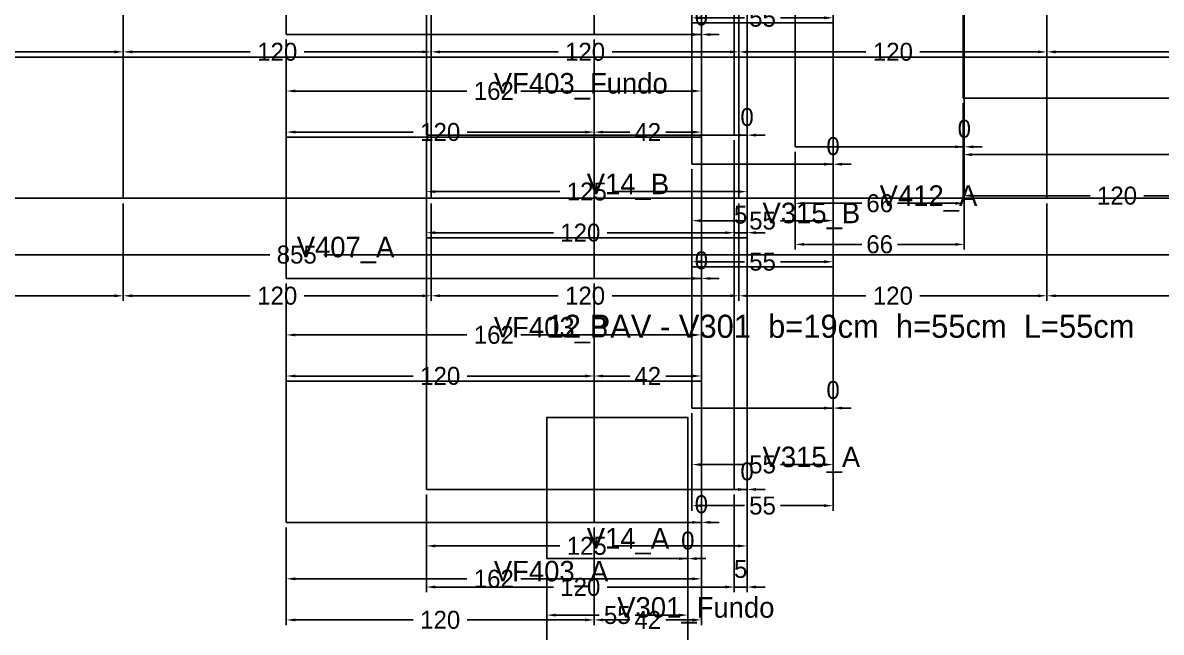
# Model space of a CAD drawing. Header units: metres. Extents: x 946 to 6411, y 1397 to 3666.
# Drawn here: x 2185.2 to 2629.1, y 1872.2 to 2109.6 of the extents above; entities that cross this region are included whole.
import ezdxf

# ---------------------------------------------------------------- set-up
doc = ezdxf.new("R2010")
doc.units = ezdxf.units.M
doc.layers.add('COTA', color=3, linetype='Continuous')
doc.dimstyles.new('COTA_VIG', dxfattribs={"dimtxt": 7, "dimasz": 3.5, "dimexe": 2, "dimexo": 2, "dimgap": 1.5, "dimtad": 1, "dimdec": 1, "dimcen": 2.5, "dimclrd": 3, "dimclre": 3, "dimclrt": 3, "dimazin": 3, "dimtfac": 1, "dimtmove": 0, "dimatfit": 3})

# ---------------------------------------------------------------- blocks, each defined once
blk = doc.blocks.new('_CLOSEDFILLED')
at = {"color": 0, "linetype": 'BYBLOCK'}
blk.add_solid([(-1, 0.16), (0, 0), (-1, -0.16)], dxfattribs=at)
blk = doc.blocks.new('*D154')
at = {"color": 3}
for p, q in [((2342.6, 1925.85), (2342.6, 1903.85)), ((2467.6, 1925.85), (2467.6, 1903.85)), ((2346.1, 1905.85), (2394.6, 1905.85)), ((2415.6, 1905.85), (2464.1, 1905.85))]:
    blk.add_line(p, q, dxfattribs=at)
at = {"layer": 'Defpoints'}
for p in [(2342.6, 1927.85), (2467.6, 1927.85), (2342.6, 1905.85)]:
    blk.add_point(p, dxfattribs=at)
at = {"layer": 'COTA', "color": 3, "xscale": 3.5, "yscale": 3.5, "rotation": 180}
blk.add_blockref('_CLOSEDFILLED', (2342.6, 1905.85), dxfattribs=at)
at = {"layer": 'COTA', "color": 3, "xscale": 3.5, "yscale": 3.5}
blk.add_blockref('_CLOSEDFILLED', (2467.6, 1905.85), dxfattribs=at)
at = {"layer": 'COTA', "color": 3, "insert": (2405.1, 1905.85), "char_height": 7, "attachment_point": 5}
blk.add_mtext('125', dxfattribs=at)
blk = doc.blocks.new('*D155')
at = {"color": 3}
for p, q in [((2342.6, 1925.85), (2342.6, 1887.85)), ((2462.6, 1925.85), (2462.6, 1887.85)), ((2346.1, 1889.85), (2392.1, 1889.85)), ((2413.1, 1889.85), (2459.1, 1889.85))]:
    blk.add_line(p, q, dxfattribs=at)
at = {"layer": 'Defpoints'}
for p in [(2342.6, 1927.85), (2462.6, 1927.85), (2342.6, 1889.85)]:
    blk.add_point(p, dxfattribs=at)
at = {"layer": 'COTA', "color": 3, "xscale": 3.5, "yscale": 3.5, "rotation": 180}
blk.add_blockref('_CLOSEDFILLED', (2342.6, 1889.85), dxfattribs=at)
at = {"layer": 'COTA', "color": 3, "xscale": 3.5, "yscale": 3.5}
blk.add_blockref('_CLOSEDFILLED', (2462.6, 1889.85), dxfattribs=at)
at = {"layer": 'COTA', "color": 3, "insert": (2402.6, 1889.85), "char_height": 7, "attachment_point": 5}
blk.add_mtext('120', dxfattribs=at)
blk = doc.blocks.new('*D158')
at = {"color": 3}
for p, q in [((2342.6, 2063.85), (2342.6, 2041.85)), ((2467.6, 2063.85), (2467.6, 2041.85)), ((2346.1, 2043.85), (2394.6, 2043.85)), ((2415.6, 2043.85), (2464.1, 2043.85))]:
    blk.add_line(p, q, dxfattribs=at)
at = {"layer": 'Defpoints'}
for p in [(2342.6, 2065.85), (2467.6, 2065.85), (2342.6, 2043.85)]:
    blk.add_point(p, dxfattribs=at)
at = {"layer": 'COTA', "color": 3, "xscale": 3.5, "yscale": 3.5, "rotation": 180}
blk.add_blockref('_CLOSEDFILLED', (2342.6, 2043.85), dxfattribs=at)
at = {"layer": 'COTA', "color": 3, "xscale": 3.5, "yscale": 3.5}
blk.add_blockref('_CLOSEDFILLED', (2467.6, 2043.85), dxfattribs=at)
at = {"layer": 'COTA', "color": 3, "insert": (2405.1, 2043.85), "char_height": 7, "attachment_point": 5}
blk.add_mtext('125', dxfattribs=at)
blk = doc.blocks.new('*D159')
at = {"color": 3}
for p, q in [((2342.6, 2063.85), (2342.6, 2025.85)), ((2462.6, 2063.85), (2462.6, 2025.85)), ((2346.1, 2027.85), (2392.1, 2027.85)), ((2413.1, 2027.85), (2459.1, 2027.85))]:
    blk.add_line(p, q, dxfattribs=at)
at = {"layer": 'Defpoints'}
for p in [(2342.6, 2065.85), (2462.6, 2065.85), (2342.6, 2027.85)]:
    blk.add_point(p, dxfattribs=at)
at = {"layer": 'COTA', "color": 3, "xscale": 3.5, "yscale": 3.5, "rotation": 180}
blk.add_blockref('_CLOSEDFILLED', (2342.6, 2027.85), dxfattribs=at)
at = {"layer": 'COTA', "color": 3, "xscale": 3.5, "yscale": 3.5}
blk.add_blockref('_CLOSEDFILLED', (2462.6, 2027.85), dxfattribs=at)
at = {"layer": 'COTA', "color": 3, "insert": (2402.6, 2027.85), "char_height": 7, "attachment_point": 5}
blk.add_mtext('120', dxfattribs=at)
blk = doc.blocks.new('*D457')
at = {"color": 3}
for p, q in [((2551.82, 2078.27), (2551.82, 2056.27)), ((3372.82, 2078.27), (3372.82, 2056.27)), ((2555.32, 2058.27), (2951.82, 2058.27)), ((2972.82, 2058.27), (3369.32, 2058.27))]:
    blk.add_line(p, q, dxfattribs=at)
at = {"layer": 'Defpoints'}
for p in [(2551.82, 2080.27), (3372.82, 2080.27), (2551.82, 2058.27)]:
    blk.add_point(p, dxfattribs=at)
at = {"layer": 'COTA', "color": 3, "xscale": 3.5, "yscale": 3.5, "rotation": 180}
blk.add_blockref('_CLOSEDFILLED', (2551.82, 2058.27), dxfattribs=at)
at = {"layer": 'COTA', "color": 3, "xscale": 3.5, "yscale": 3.5}
blk.add_blockref('_CLOSEDFILLED', (3372.82, 2058.27), dxfattribs=at)
at = {"layer": 'COTA', "color": 3, "insert": (2962.32, 2058.27), "char_height": 7, "attachment_point": 5}
blk.add_mtext('821', dxfattribs=at)
blk = doc.blocks.new('*D458')
at = {"color": 3}
for p, q in [((2551.82, 2078.27), (2551.82, 2040.27)), ((2671.82, 2078.27), (2671.82, 2040.27)), ((2555.32, 2042.27), (2601.32, 2042.27)), ((2622.32, 2042.27), (2668.32, 2042.27))]:
    blk.add_line(p, q, dxfattribs=at)
at = {"layer": 'Defpoints'}
for p in [(2551.82, 2080.27), (2671.82, 2080.27), (2551.82, 2042.27)]:
    blk.add_point(p, dxfattribs=at)
at = {"layer": 'COTA', "color": 3, "xscale": 3.5, "yscale": 3.5, "rotation": 180}
blk.add_blockref('_CLOSEDFILLED', (2551.82, 2042.27), dxfattribs=at)
at = {"layer": 'COTA', "color": 3, "xscale": 3.5, "yscale": 3.5}
blk.add_blockref('_CLOSEDFILLED', (2671.82, 2042.27), dxfattribs=at)
at = {"layer": 'COTA', "color": 3, "insert": (2611.82, 2042.27), "char_height": 7, "attachment_point": 5}
blk.add_mtext('120', dxfattribs=at)
blk = doc.blocks.new('*D1324')
at = {"color": 3}
for p, q in [((2389.5, 1898.91), (2389.5, 1876.91)), ((2444.5, 1898.91), (2444.5, 1876.91)), ((2393, 1878.91), (2410, 1878.91)), ((2424, 1878.91), (2441, 1878.91))]:
    blk.add_line(p, q, dxfattribs=at)
at = {"layer": 'Defpoints'}
for p in [(2389.5, 1900.91), (2444.5, 1900.91), (2389.5, 1878.91)]:
    blk.add_point(p, dxfattribs=at)
at = {"layer": 'COTA', "color": 3, "xscale": 3.5, "yscale": 3.5, "rotation": 180}
blk.add_blockref('_CLOSEDFILLED', (2389.5, 1878.91), dxfattribs=at)
at = {"layer": 'COTA', "color": 3, "xscale": 3.5, "yscale": 3.5}
blk.add_blockref('_CLOSEDFILLED', (2444.5, 1878.91), dxfattribs=at)
at = {"layer": 'COTA', "color": 3, "insert": (2417, 1878.91), "char_height": 7, "attachment_point": 5}
blk.add_mtext('55', dxfattribs=at)
blk = doc.blocks.new('*D1325')
at = {"color": 3}
for p, q in [((2389.5, 1898.91), (2389.5, 1860.91)), ((2444.5, 1898.91), (2444.5, 1860.91)), ((2393, 1862.91), (2410, 1862.91)), ((2424, 1862.91), (2441, 1862.91))]:
    blk.add_line(p, q, dxfattribs=at)
at = {"layer": 'Defpoints'}
for p in [(2389.5, 1900.91), (2444.5, 1900.91), (2389.5, 1862.91)]:
    blk.add_point(p, dxfattribs=at)
at = {"layer": 'COTA', "color": 3, "xscale": 3.5, "yscale": 3.5, "rotation": 180}
blk.add_blockref('_CLOSEDFILLED', (2389.5, 1862.91), dxfattribs=at)
at = {"layer": 'COTA', "color": 3, "xscale": 3.5, "yscale": 3.5}
blk.add_blockref('_CLOSEDFILLED', (2444.5, 1862.91), dxfattribs=at)
at = {"layer": 'COTA', "color": 3, "insert": (2417, 1862.91), "char_height": 7, "attachment_point": 5}
blk.add_mtext('55', dxfattribs=at)
blk = doc.blocks.new('*D1483')
at = {"color": 3}
for p, q in [((2446.13, 1957.54), (2446.13, 1935.54)), ((2501.13, 1957.54), (2501.13, 1935.54)), ((2449.63, 1937.54), (2466.63, 1937.54)), ((2480.63, 1937.54), (2497.63, 1937.54))]:
    blk.add_line(p, q, dxfattribs=at)
at = {"layer": 'Defpoints'}
for p in [(2446.13, 1959.54), (2501.13, 1959.54), (2446.13, 1937.54)]:
    blk.add_point(p, dxfattribs=at)
at = {"layer": 'COTA', "color": 3, "xscale": 3.5, "yscale": 3.5, "rotation": 180}
blk.add_blockref('_CLOSEDFILLED', (2446.13, 1937.54), dxfattribs=at)
at = {"layer": 'COTA', "color": 3, "xscale": 3.5, "yscale": 3.5}
blk.add_blockref('_CLOSEDFILLED', (2501.13, 1937.54), dxfattribs=at)
at = {"layer": 'COTA', "color": 3, "insert": (2473.63, 1937.54), "char_height": 7, "attachment_point": 5}
blk.add_mtext('55', dxfattribs=at)
blk = doc.blocks.new('*D1484')
at = {"color": 3}
for p, q in [((2446.13, 1957.54), (2446.13, 1919.54)), ((2501.13, 1957.54), (2501.13, 1919.54)), ((2449.63, 1921.54), (2466.63, 1921.54)), ((2480.63, 1921.54), (2497.63, 1921.54))]:
    blk.add_line(p, q, dxfattribs=at)
at = {"layer": 'Defpoints'}
for p in [(2446.13, 1959.54), (2501.13, 1959.54), (2446.13, 1921.54)]:
    blk.add_point(p, dxfattribs=at)
at = {"layer": 'COTA', "color": 3, "xscale": 3.5, "yscale": 3.5, "rotation": 180}
blk.add_blockref('_CLOSEDFILLED', (2446.13, 1921.54), dxfattribs=at)
at = {"layer": 'COTA', "color": 3, "xscale": 3.5, "yscale": 3.5}
blk.add_blockref('_CLOSEDFILLED', (2501.13, 1921.54), dxfattribs=at)
at = {"layer": 'COTA', "color": 3, "insert": (2473.63, 1921.54), "char_height": 7, "attachment_point": 5}
blk.add_mtext('55', dxfattribs=at)
blk = doc.blocks.new('*D1486')
at = {"color": 3}
for p, q in [((2446.13, 2052.54), (2446.13, 2030.54)), ((2501.13, 2052.54), (2501.13, 2030.54)), ((2449.63, 2032.54), (2466.63, 2032.54)), ((2480.63, 2032.54), (2497.63, 2032.54))]:
    blk.add_line(p, q, dxfattribs=at)
at = {"layer": 'Defpoints'}
for p in [(2446.13, 2054.54), (2501.13, 2054.54), (2446.13, 2032.54)]:
    blk.add_point(p, dxfattribs=at)
at = {"layer": 'COTA', "color": 3, "xscale": 3.5, "yscale": 3.5, "rotation": 180}
blk.add_blockref('_CLOSEDFILLED', (2446.13, 2032.54), dxfattribs=at)
at = {"layer": 'COTA', "color": 3, "xscale": 3.5, "yscale": 3.5}
blk.add_blockref('_CLOSEDFILLED', (2501.13, 2032.54), dxfattribs=at)
at = {"layer": 'COTA', "color": 3, "insert": (2473.63, 2032.54), "char_height": 7, "attachment_point": 5}
blk.add_mtext('55', dxfattribs=at)
blk = doc.blocks.new('*D1487')
at = {"color": 3}
for p, q in [((2446.13, 2052.54), (2446.13, 2014.54)), ((2501.13, 2052.54), (2501.13, 2014.54)), ((2449.63, 2016.54), (2466.63, 2016.54)), ((2480.63, 2016.54), (2497.63, 2016.54))]:
    blk.add_line(p, q, dxfattribs=at)
at = {"layer": 'Defpoints'}
for p in [(2446.13, 2054.54), (2501.13, 2054.54), (2446.13, 2016.54)]:
    blk.add_point(p, dxfattribs=at)
at = {"layer": 'COTA', "color": 3, "xscale": 3.5, "yscale": 3.5, "rotation": 180}
blk.add_blockref('_CLOSEDFILLED', (2446.13, 2016.54), dxfattribs=at)
at = {"layer": 'COTA', "color": 3, "xscale": 3.5, "yscale": 3.5}
blk.add_blockref('_CLOSEDFILLED', (2501.13, 2016.54), dxfattribs=at)
at = {"layer": 'COTA', "color": 3, "insert": (2473.63, 2016.54), "char_height": 7, "attachment_point": 5}
blk.add_mtext('55', dxfattribs=at)
blk = doc.blocks.new('*D1490')
at = {"color": 3}
for p, q in [((2446.13, 2147.54), (2446.13, 2109.54)), ((2501.13, 2147.54), (2501.13, 2109.54)), ((2449.63, 2111.54), (2466.63, 2111.54)), ((2480.63, 2111.54), (2497.63, 2111.54))]:
    blk.add_line(p, q, dxfattribs=at)
at = {"layer": 'Defpoints'}
for p in [(2446.13, 2149.54), (2501.13, 2149.54), (2446.13, 2111.54)]:
    blk.add_point(p, dxfattribs=at)
at = {"layer": 'COTA', "color": 3, "xscale": 3.5, "yscale": 3.5, "rotation": 180}
blk.add_blockref('_CLOSEDFILLED', (2446.13, 2111.54), dxfattribs=at)
at = {"layer": 'COTA', "color": 3, "xscale": 3.5, "yscale": 3.5}
blk.add_blockref('_CLOSEDFILLED', (2501.13, 2111.54), dxfattribs=at)
at = {"layer": 'COTA', "color": 3, "insert": (2473.63, 2111.54), "char_height": 7, "attachment_point": 5}
blk.add_mtext('55', dxfattribs=at)
blk = doc.blocks.new('*D1771')
at = {"color": 3}
for p, q in [((2287.98, 1913.04), (2287.98, 1891.04)), ((2449.78, 1913.04), (2449.78, 1891.04)), ((2291.48, 1893.04), (2358.38, 1893.04)), ((2379.38, 1893.04), (2446.28, 1893.04))]:
    blk.add_line(p, q, dxfattribs=at)
at = {"layer": 'Defpoints'}
for p in [(2287.98, 1915.04), (2449.78, 1915.04), (2287.98, 1893.04)]:
    blk.add_point(p, dxfattribs=at)
at = {"layer": 'COTA', "color": 3, "xscale": 3.5, "yscale": 3.5, "rotation": 180}
blk.add_blockref('_CLOSEDFILLED', (2287.98, 1893.04), dxfattribs=at)
at = {"layer": 'COTA', "color": 3, "xscale": 3.5, "yscale": 3.5}
blk.add_blockref('_CLOSEDFILLED', (2449.78, 1893.04), dxfattribs=at)
at = {"layer": 'COTA', "color": 3, "insert": (2368.88, 1893.04), "char_height": 7, "attachment_point": 5}
blk.add_mtext('162', dxfattribs=at)
blk = doc.blocks.new('*D1772')
at = {"color": 3}
for p, q in [((2287.98, 1913.04), (2287.98, 1875.04)), ((2407.98, 1913.04), (2407.98, 1875.04)), ((2291.48, 1877.04), (2337.48, 1877.04)), ((2358.48, 1877.04), (2404.48, 1877.04))]:
    blk.add_line(p, q, dxfattribs=at)
at = {"layer": 'Defpoints'}
for p in [(2287.98, 1915.04), (2407.98, 1915.04), (2287.98, 1877.04)]:
    blk.add_point(p, dxfattribs=at)
at = {"layer": 'COTA', "color": 3, "xscale": 3.5, "yscale": 3.5, "rotation": 180}
blk.add_blockref('_CLOSEDFILLED', (2287.98, 1877.04), dxfattribs=at)
at = {"layer": 'COTA', "color": 3, "xscale": 3.5, "yscale": 3.5}
blk.add_blockref('_CLOSEDFILLED', (2407.98, 1877.04), dxfattribs=at)
at = {"layer": 'COTA', "color": 3, "insert": (2347.98, 1877.04), "char_height": 7, "attachment_point": 5}
blk.add_mtext('120', dxfattribs=at)
blk = doc.blocks.new('*D1773')
at = {"color": 3}
for p, q in [((2407.98, 1913.04), (2407.98, 1875.04)), ((2449.78, 1913.04), (2449.78, 1875.04)), ((2411.48, 1877.04), (2421.88, 1877.04)), ((2435.88, 1877.04), (2446.28, 1877.04))]:
    blk.add_line(p, q, dxfattribs=at)
at = {"layer": 'Defpoints'}
for p in [(2407.98, 1915.04), (2449.78, 1915.04), (2407.98, 1877.04)]:
    blk.add_point(p, dxfattribs=at)
at = {"layer": 'COTA', "color": 3, "xscale": 3.5, "yscale": 3.5, "rotation": 180}
blk.add_blockref('_CLOSEDFILLED', (2407.98, 1877.04), dxfattribs=at)
at = {"layer": 'COTA', "color": 3, "xscale": 3.5, "yscale": 3.5}
blk.add_blockref('_CLOSEDFILLED', (2449.78, 1877.04), dxfattribs=at)
at = {"layer": 'COTA', "color": 3, "insert": (2428.88, 1877.04), "char_height": 7, "attachment_point": 5}
blk.add_mtext('42', dxfattribs=at)
blk = doc.blocks.new('*D1775')
at = {"color": 3}
for p, q in [((2287.98, 2008.04), (2287.98, 1986.04)), ((2449.78, 2008.04), (2449.78, 1986.04)), ((2291.48, 1988.04), (2358.38, 1988.04)), ((2379.38, 1988.04), (2446.28, 1988.04))]:
    blk.add_line(p, q, dxfattribs=at)
at = {"layer": 'Defpoints'}
for p in [(2287.98, 2010.04), (2449.78, 2010.04), (2287.98, 1988.04)]:
    blk.add_point(p, dxfattribs=at)
at = {"layer": 'COTA', "color": 3, "xscale": 3.5, "yscale": 3.5, "rotation": 180}
blk.add_blockref('_CLOSEDFILLED', (2287.98, 1988.04), dxfattribs=at)
at = {"layer": 'COTA', "color": 3, "xscale": 3.5, "yscale": 3.5}
blk.add_blockref('_CLOSEDFILLED', (2449.78, 1988.04), dxfattribs=at)
at = {"layer": 'COTA', "color": 3, "insert": (2368.88, 1988.04), "char_height": 7, "attachment_point": 5}
blk.add_mtext('162', dxfattribs=at)
blk = doc.blocks.new('*D1776')
at = {"color": 3}
for p, q in [((2287.98, 2008.04), (2287.98, 1970.04)), ((2407.98, 2008.04), (2407.98, 1970.04)), ((2291.48, 1972.04), (2337.48, 1972.04)), ((2358.48, 1972.04), (2404.48, 1972.04))]:
    blk.add_line(p, q, dxfattribs=at)
at = {"layer": 'Defpoints'}
for p in [(2287.98, 2010.04), (2407.98, 2010.04), (2287.98, 1972.04)]:
    blk.add_point(p, dxfattribs=at)
at = {"layer": 'COTA', "color": 3, "xscale": 3.5, "yscale": 3.5, "rotation": 180}
blk.add_blockref('_CLOSEDFILLED', (2287.98, 1972.04), dxfattribs=at)
at = {"layer": 'COTA', "color": 3, "xscale": 3.5, "yscale": 3.5}
blk.add_blockref('_CLOSEDFILLED', (2407.98, 1972.04), dxfattribs=at)
at = {"layer": 'COTA', "color": 3, "insert": (2347.98, 1972.04), "char_height": 7, "attachment_point": 5}
blk.add_mtext('120', dxfattribs=at)
blk = doc.blocks.new('*D1777')
at = {"color": 3}
for p, q in [((2407.98, 2008.04), (2407.98, 1970.04)), ((2449.78, 2008.04), (2449.78, 1970.04)), ((2411.48, 1972.04), (2421.88, 1972.04)), ((2435.88, 1972.04), (2446.28, 1972.04))]:
    blk.add_line(p, q, dxfattribs=at)
at = {"layer": 'Defpoints'}
for p in [(2407.98, 2010.04), (2449.78, 2010.04), (2407.98, 1972.04)]:
    blk.add_point(p, dxfattribs=at)
at = {"layer": 'COTA', "color": 3, "xscale": 3.5, "yscale": 3.5, "rotation": 180}
blk.add_blockref('_CLOSEDFILLED', (2407.98, 1972.04), dxfattribs=at)
at = {"layer": 'COTA', "color": 3, "xscale": 3.5, "yscale": 3.5}
blk.add_blockref('_CLOSEDFILLED', (2449.78, 1972.04), dxfattribs=at)
at = {"layer": 'COTA', "color": 3, "insert": (2428.88, 1972.04), "char_height": 7, "attachment_point": 5}
blk.add_mtext('42', dxfattribs=at)
blk = doc.blocks.new('*D1779')
at = {"color": 3}
for p, q in [((2287.98, 2103.04), (2287.98, 2081.04)), ((2449.78, 2103.04), (2449.78, 2081.04)), ((2291.48, 2083.04), (2358.38, 2083.04)), ((2379.38, 2083.04), (2446.28, 2083.04))]:
    blk.add_line(p, q, dxfattribs=at)
at = {"layer": 'Defpoints'}
for p in [(2287.98, 2105.04), (2449.78, 2105.04), (2287.98, 2083.04)]:
    blk.add_point(p, dxfattribs=at)
at = {"layer": 'COTA', "color": 3, "xscale": 3.5, "yscale": 3.5, "rotation": 180}
blk.add_blockref('_CLOSEDFILLED', (2287.98, 2083.04), dxfattribs=at)
at = {"layer": 'COTA', "color": 3, "xscale": 3.5, "yscale": 3.5}
blk.add_blockref('_CLOSEDFILLED', (2449.78, 2083.04), dxfattribs=at)
at = {"layer": 'COTA', "color": 3, "insert": (2368.88, 2083.04), "char_height": 7, "attachment_point": 5}
blk.add_mtext('162', dxfattribs=at)
blk = doc.blocks.new('*D1780')
at = {"color": 3}
for p, q in [((2287.98, 2103.04), (2287.98, 2065.04)), ((2407.98, 2103.04), (2407.98, 2065.04)), ((2291.48, 2067.04), (2337.48, 2067.04)), ((2358.48, 2067.04), (2404.48, 2067.04))]:
    blk.add_line(p, q, dxfattribs=at)
at = {"layer": 'Defpoints'}
for p in [(2287.98, 2105.04), (2407.98, 2105.04), (2287.98, 2067.04)]:
    blk.add_point(p, dxfattribs=at)
at = {"layer": 'COTA', "color": 3, "xscale": 3.5, "yscale": 3.5, "rotation": 180}
blk.add_blockref('_CLOSEDFILLED', (2287.98, 2067.04), dxfattribs=at)
at = {"layer": 'COTA', "color": 3, "xscale": 3.5, "yscale": 3.5}
blk.add_blockref('_CLOSEDFILLED', (2407.98, 2067.04), dxfattribs=at)
at = {"layer": 'COTA', "color": 3, "insert": (2347.98, 2067.04), "char_height": 7, "attachment_point": 5}
blk.add_mtext('120', dxfattribs=at)
blk = doc.blocks.new('*D1781')
at = {"color": 3}
for p, q in [((2407.98, 2103.04), (2407.98, 2065.04)), ((2449.78, 2103.04), (2449.78, 2065.04)), ((2411.48, 2067.04), (2421.88, 2067.04)), ((2435.88, 2067.04), (2446.28, 2067.04))]:
    blk.add_line(p, q, dxfattribs=at)
at = {"layer": 'Defpoints'}
for p in [(2407.98, 2105.04), (2449.78, 2105.04), (2407.98, 2067.04)]:
    blk.add_point(p, dxfattribs=at)
at = {"layer": 'COTA', "color": 3, "xscale": 3.5, "yscale": 3.5, "rotation": 180}
blk.add_blockref('_CLOSEDFILLED', (2407.98, 2067.04), dxfattribs=at)
at = {"layer": 'COTA', "color": 3, "xscale": 3.5, "yscale": 3.5}
blk.add_blockref('_CLOSEDFILLED', (2449.78, 2067.04), dxfattribs=at)
at = {"layer": 'COTA', "color": 3, "insert": (2428.88, 2067.04), "char_height": 7, "attachment_point": 5}
blk.add_mtext('42', dxfattribs=at)
blk = doc.blocks.new('*D1846')
at = {"color": 3}
for p, q in [((1864.45, 2039.28), (1864.45, 2017.28)), ((2719.65, 2039.28), (2719.65, 2017.28)), ((1867.95, 2019.28), (2281.55, 2019.28)), ((2302.55, 2019.28), (2716.15, 2019.28))]:
    blk.add_line(p, q, dxfattribs=at)
at = {"layer": 'Defpoints'}
for p in [(1864.45, 2041.28), (2719.65, 2041.28), (1864.45, 2019.28)]:
    blk.add_point(p, dxfattribs=at)
at = {"layer": 'COTA', "color": 3, "xscale": 3.5, "yscale": 3.5, "rotation": 180}
blk.add_blockref('_CLOSEDFILLED', (1864.45, 2019.28), dxfattribs=at)
at = {"layer": 'COTA', "color": 3, "xscale": 3.5, "yscale": 3.5}
blk.add_blockref('_CLOSEDFILLED', (2719.65, 2019.28), dxfattribs=at)
at = {"layer": 'COTA', "color": 3, "insert": (2292.05, 2019.28), "char_height": 7, "attachment_point": 5}
blk.add_mtext('855', dxfattribs=at)
blk = doc.blocks.new('*D1849')
at = {"color": 3}
for p, q in [((2104.45, 2039.28), (2104.45, 2001.28)), ((2224.45, 2039.28), (2224.45, 2001.28)), ((2107.95, 2003.28), (2153.95, 2003.28)), ((2174.95, 2003.28), (2220.95, 2003.28))]:
    blk.add_line(p, q, dxfattribs=at)
at = {"layer": 'Defpoints'}
for p in [(2104.45, 2041.28), (2224.45, 2041.28), (2104.45, 2003.28)]:
    blk.add_point(p, dxfattribs=at)
at = {"layer": 'COTA', "color": 3, "xscale": 3.5, "yscale": 3.5, "rotation": 180}
blk.add_blockref('_CLOSEDFILLED', (2104.45, 2003.28), dxfattribs=at)
at = {"layer": 'COTA', "color": 3, "xscale": 3.5, "yscale": 3.5}
blk.add_blockref('_CLOSEDFILLED', (2224.45, 2003.28), dxfattribs=at)
at = {"layer": 'COTA', "color": 3, "insert": (2164.45, 2003.28), "char_height": 7, "attachment_point": 5}
blk.add_mtext('120', dxfattribs=at)
blk = doc.blocks.new('*D1850')
at = {"color": 3}
for p, q in [((2224.45, 2039.28), (2224.45, 2001.28)), ((2344.45, 2039.28), (2344.45, 2001.28)), ((2227.95, 2003.28), (2273.95, 2003.28)), ((2294.95, 2003.28), (2340.95, 2003.28))]:
    blk.add_line(p, q, dxfattribs=at)
at = {"layer": 'Defpoints'}
for p in [(2224.45, 2041.28), (2344.45, 2041.28), (2224.45, 2003.28)]:
    blk.add_point(p, dxfattribs=at)
at = {"layer": 'COTA', "color": 3, "xscale": 3.5, "yscale": 3.5, "rotation": 180}
blk.add_blockref('_CLOSEDFILLED', (2224.45, 2003.28), dxfattribs=at)
at = {"layer": 'COTA', "color": 3, "xscale": 3.5, "yscale": 3.5}
blk.add_blockref('_CLOSEDFILLED', (2344.45, 2003.28), dxfattribs=at)
at = {"layer": 'COTA', "color": 3, "insert": (2284.45, 2003.28), "char_height": 7, "attachment_point": 5}
blk.add_mtext('120', dxfattribs=at)
blk = doc.blocks.new('*D1851')
at = {"color": 3}
for p, q in [((2344.45, 2039.28), (2344.45, 2001.28)), ((2464.45, 2039.28), (2464.45, 2001.28)), ((2347.95, 2003.28), (2393.95, 2003.28)), ((2414.95, 2003.28), (2460.95, 2003.28))]:
    blk.add_line(p, q, dxfattribs=at)
at = {"layer": 'Defpoints'}
for p in [(2344.45, 2041.28), (2464.45, 2041.28), (2344.45, 2003.28)]:
    blk.add_point(p, dxfattribs=at)
at = {"layer": 'COTA', "color": 3, "xscale": 3.5, "yscale": 3.5, "rotation": 180}
blk.add_blockref('_CLOSEDFILLED', (2344.45, 2003.28), dxfattribs=at)
at = {"layer": 'COTA', "color": 3, "xscale": 3.5, "yscale": 3.5}
blk.add_blockref('_CLOSEDFILLED', (2464.45, 2003.28), dxfattribs=at)
at = {"layer": 'COTA', "color": 3, "insert": (2404.45, 2003.28), "char_height": 7, "attachment_point": 5}
blk.add_mtext('120', dxfattribs=at)
blk = doc.blocks.new('*D1852')
at = {"color": 3}
for p, q in [((2464.45, 2039.28), (2464.45, 2001.28)), ((2584.45, 2039.28), (2584.45, 2001.28)), ((2467.95, 2003.28), (2513.95, 2003.28)), ((2534.95, 2003.28), (2580.95, 2003.28))]:
    blk.add_line(p, q, dxfattribs=at)
at = {"layer": 'Defpoints'}
for p in [(2464.45, 2041.28), (2584.45, 2041.28), (2464.45, 2003.28)]:
    blk.add_point(p, dxfattribs=at)
at = {"layer": 'COTA', "color": 3, "xscale": 3.5, "yscale": 3.5, "rotation": 180}
blk.add_blockref('_CLOSEDFILLED', (2464.45, 2003.28), dxfattribs=at)
at = {"layer": 'COTA', "color": 3, "xscale": 3.5, "yscale": 3.5}
blk.add_blockref('_CLOSEDFILLED', (2584.45, 2003.28), dxfattribs=at)
at = {"layer": 'COTA', "color": 3, "insert": (2524.45, 2003.28), "char_height": 7, "attachment_point": 5}
blk.add_mtext('120', dxfattribs=at)
blk = doc.blocks.new('*D1853')
at = {"color": 3}
for p, q in [((2584.45, 2039.28), (2584.45, 2001.28)), ((2704.45, 2039.28), (2704.45, 2001.28)), ((2587.95, 2003.28), (2633.95, 2003.28)), ((2654.95, 2003.28), (2700.95, 2003.28))]:
    blk.add_line(p, q, dxfattribs=at)
at = {"layer": 'Defpoints'}
for p in [(2584.45, 2041.28), (2704.45, 2041.28), (2584.45, 2003.28)]:
    blk.add_point(p, dxfattribs=at)
at = {"layer": 'COTA', "color": 3, "xscale": 3.5, "yscale": 3.5, "rotation": 180}
blk.add_blockref('_CLOSEDFILLED', (2584.45, 2003.28), dxfattribs=at)
at = {"layer": 'COTA', "color": 3, "xscale": 3.5, "yscale": 3.5}
blk.add_blockref('_CLOSEDFILLED', (2704.45, 2003.28), dxfattribs=at)
at = {"layer": 'COTA', "color": 3, "insert": (2644.45, 2003.28), "char_height": 7, "attachment_point": 5}
blk.add_mtext('120', dxfattribs=at)
blk = doc.blocks.new('*D1859')
at = {"color": 3}
for p, q in [((2104.45, 2134.28), (2104.45, 2096.28)), ((2224.45, 2134.28), (2224.45, 2096.28)), ((2107.95, 2098.28), (2153.95, 2098.28)), ((2174.95, 2098.28), (2220.95, 2098.28))]:
    blk.add_line(p, q, dxfattribs=at)
at = {"layer": 'Defpoints'}
for p in [(2104.45, 2136.28), (2224.45, 2136.28), (2104.45, 2098.28)]:
    blk.add_point(p, dxfattribs=at)
at = {"layer": 'COTA', "color": 3, "xscale": 3.5, "yscale": 3.5, "rotation": 180}
blk.add_blockref('_CLOSEDFILLED', (2104.45, 2098.28), dxfattribs=at)
at = {"layer": 'COTA', "color": 3, "xscale": 3.5, "yscale": 3.5}
blk.add_blockref('_CLOSEDFILLED', (2224.45, 2098.28), dxfattribs=at)
at = {"layer": 'COTA', "color": 3, "insert": (2164.45, 2098.28), "char_height": 7, "attachment_point": 5}
blk.add_mtext('120', dxfattribs=at)
blk = doc.blocks.new('*D1860')
at = {"color": 3}
for p, q in [((2224.45, 2134.28), (2224.45, 2096.28)), ((2344.45, 2134.28), (2344.45, 2096.28)), ((2227.95, 2098.28), (2273.95, 2098.28)), ((2294.95, 2098.28), (2340.95, 2098.28))]:
    blk.add_line(p, q, dxfattribs=at)
at = {"layer": 'Defpoints'}
for p in [(2224.45, 2136.28), (2344.45, 2136.28), (2224.45, 2098.28)]:
    blk.add_point(p, dxfattribs=at)
at = {"layer": 'COTA', "color": 3, "xscale": 3.5, "yscale": 3.5, "rotation": 180}
blk.add_blockref('_CLOSEDFILLED', (2224.45, 2098.28), dxfattribs=at)
at = {"layer": 'COTA', "color": 3, "xscale": 3.5, "yscale": 3.5}
blk.add_blockref('_CLOSEDFILLED', (2344.45, 2098.28), dxfattribs=at)
at = {"layer": 'COTA', "color": 3, "insert": (2284.45, 2098.28), "char_height": 7, "attachment_point": 5}
blk.add_mtext('120', dxfattribs=at)
blk = doc.blocks.new('*D1861')
at = {"color": 3}
for p, q in [((2344.45, 2134.28), (2344.45, 2096.28)), ((2464.45, 2134.28), (2464.45, 2096.28)), ((2347.95, 2098.28), (2393.95, 2098.28)), ((2414.95, 2098.28), (2460.95, 2098.28))]:
    blk.add_line(p, q, dxfattribs=at)
at = {"layer": 'Defpoints'}
for p in [(2344.45, 2136.28), (2464.45, 2136.28), (2344.45, 2098.28)]:
    blk.add_point(p, dxfattribs=at)
at = {"layer": 'COTA', "color": 3, "xscale": 3.5, "yscale": 3.5, "rotation": 180}
blk.add_blockref('_CLOSEDFILLED', (2344.45, 2098.28), dxfattribs=at)
at = {"layer": 'COTA', "color": 3, "xscale": 3.5, "yscale": 3.5}
blk.add_blockref('_CLOSEDFILLED', (2464.45, 2098.28), dxfattribs=at)
at = {"layer": 'COTA', "color": 3, "insert": (2404.45, 2098.28), "char_height": 7, "attachment_point": 5}
blk.add_mtext('120', dxfattribs=at)
blk = doc.blocks.new('*D1862')
at = {"color": 3}
for p, q in [((2464.45, 2134.28), (2464.45, 2096.28)), ((2584.45, 2134.28), (2584.45, 2096.28)), ((2467.95, 2098.28), (2513.95, 2098.28)), ((2534.95, 2098.28), (2580.95, 2098.28))]:
    blk.add_line(p, q, dxfattribs=at)
at = {"layer": 'Defpoints'}
for p in [(2464.45, 2136.28), (2584.45, 2136.28), (2464.45, 2098.28)]:
    blk.add_point(p, dxfattribs=at)
at = {"layer": 'COTA', "color": 3, "xscale": 3.5, "yscale": 3.5, "rotation": 180}
blk.add_blockref('_CLOSEDFILLED', (2464.45, 2098.28), dxfattribs=at)
at = {"layer": 'COTA', "color": 3, "xscale": 3.5, "yscale": 3.5}
blk.add_blockref('_CLOSEDFILLED', (2584.45, 2098.28), dxfattribs=at)
at = {"layer": 'COTA', "color": 3, "insert": (2524.45, 2098.28), "char_height": 7, "attachment_point": 5}
blk.add_mtext('120', dxfattribs=at)
blk = doc.blocks.new('*D1863')
at = {"color": 3}
for p, q in [((2584.45, 2134.28), (2584.45, 2096.28)), ((2704.45, 2134.28), (2704.45, 2096.28)), ((2587.95, 2098.28), (2633.95, 2098.28)), ((2654.95, 2098.28), (2700.95, 2098.28))]:
    blk.add_line(p, q, dxfattribs=at)
at = {"layer": 'Defpoints'}
for p in [(2584.45, 2136.28), (2704.45, 2136.28), (2584.45, 2098.28)]:
    blk.add_point(p, dxfattribs=at)
at = {"layer": 'COTA', "color": 3, "xscale": 3.5, "yscale": 3.5, "rotation": 180}
blk.add_blockref('_CLOSEDFILLED', (2584.45, 2098.28), dxfattribs=at)
at = {"layer": 'COTA', "color": 3, "xscale": 3.5, "yscale": 3.5}
blk.add_blockref('_CLOSEDFILLED', (2704.45, 2098.28), dxfattribs=at)
at = {"layer": 'COTA', "color": 3, "insert": (2644.45, 2098.28), "char_height": 7, "attachment_point": 5}
blk.add_mtext('120', dxfattribs=at)
blk = doc.blocks.new('*D1933')
at = {"color": 3}
for p, q in [((2486.29, 2059.3), (2486.29, 2037.3)), ((2552.29, 2059.3), (2552.29, 2037.3)), ((2489.79, 2039.3), (2512.29, 2039.3)), ((2526.29, 2039.3), (2548.79, 2039.3))]:
    blk.add_line(p, q, dxfattribs=at)
at = {"layer": 'Defpoints'}
for p in [(2486.29, 2061.3), (2552.29, 2061.3), (2486.29, 2039.3)]:
    blk.add_point(p, dxfattribs=at)
at = {"layer": 'COTA', "color": 3, "xscale": 3.5, "yscale": 3.5, "rotation": 180}
blk.add_blockref('_CLOSEDFILLED', (2486.29, 2039.3), dxfattribs=at)
at = {"layer": 'COTA', "color": 3, "xscale": 3.5, "yscale": 3.5}
blk.add_blockref('_CLOSEDFILLED', (2552.29, 2039.3), dxfattribs=at)
at = {"layer": 'COTA', "color": 3, "insert": (2519.29, 2039.3), "char_height": 7, "attachment_point": 5}
blk.add_mtext('66', dxfattribs=at)
blk = doc.blocks.new('*D1934')
at = {"color": 3}
for p, q in [((2486.29, 2059.3), (2486.29, 2021.3)), ((2552.29, 2059.3), (2552.29, 2021.3)), ((2489.79, 2023.3), (2512.29, 2023.3)), ((2526.29, 2023.3), (2548.79, 2023.3))]:
    blk.add_line(p, q, dxfattribs=at)
at = {"layer": 'Defpoints'}
for p in [(2486.29, 2061.3), (2552.29, 2061.3), (2486.29, 2023.3)]:
    blk.add_point(p, dxfattribs=at)
at = {"layer": 'COTA', "color": 3, "xscale": 3.5, "yscale": 3.5, "rotation": 180}
blk.add_blockref('_CLOSEDFILLED', (2486.29, 2023.3), dxfattribs=at)
at = {"layer": 'COTA', "color": 3, "xscale": 3.5, "yscale": 3.5}
blk.add_blockref('_CLOSEDFILLED', (2552.29, 2023.3), dxfattribs=at)
at = {"layer": 'COTA', "color": 3, "insert": (2519.29, 2023.3), "char_height": 7, "attachment_point": 5}
blk.add_mtext('66', dxfattribs=at)

msp = doc.modelspace()

# ---------------------------------------------------------------- linework, layer by layer
at = {"layer": 'Paineis'}
for points in [[(2342.6, 2065.85), (2462.6, 2065.85), (2462.6, 2163.85), (2342.6, 2163.85)], [(2462.6, 2065.85), (2467.6, 2065.85), (2467.6, 2163.85), (2462.6, 2163.85)], [(2287.98, 2105.04), (2407.98, 2105.04), (2407.98, 2160.04), (2287.98, 2160.04)], [(2407.98, 2105.04), (2449.78, 2105.04), (2449.78, 2160.04), (2407.98, 2160.04)], [(2551.82, 2080.27), (2671.82, 2080.27), (2671.82, 2135.27), (2551.82, 2135.27)], [(2486.29, 2061.3), (2552.29, 2061.3), (2552.29, 2116.3), (2486.29, 2116.3)], [(2446.13, 2054.54), (2501.13, 2054.54), (2501.13, 2109.54), (2446.13, 2109.54)], [(2104.45, 2041.28), (2224.45, 2041.28), (2224.45, 2096.28), (2104.45, 2096.28)], [(2224.45, 2041.28), (2344.45, 2041.28), (2344.45, 2096.28), (2224.45, 2096.28)], [(2344.45, 2041.28), (2464.45, 2041.28), (2464.45, 2096.28), (2344.45, 2096.28)], [(2464.45, 2041.28), (2584.45, 2041.28), (2584.45, 2096.28), (2464.45, 2096.28)], [(2584.45, 2041.28), (2704.45, 2041.28), (2704.45, 2096.28), (2584.45, 2096.28)], [(2287.98, 2010.04), (2407.98, 2010.04), (2407.98, 2065.04), (2287.98, 2065.04)], [(2407.98, 2010.04), (2449.78, 2010.04), (2449.78, 2065.04), (2407.98, 2065.04)], [(2342.6, 1927.85), (2462.6, 1927.85), (2462.6, 2025.85), (2342.6, 2025.85)], [(2462.6, 1927.85), (2467.6, 1927.85), (2467.6, 2025.85), (2462.6, 2025.85)], [(2446.13, 1959.54), (2501.13, 1959.54), (2501.13, 2014.54), (2446.13, 2014.54)], [(2287.98, 1915.04), (2407.98, 1915.04), (2407.98, 1970.04), (2287.98, 1970.04)], [(2407.98, 1915.04), (2449.78, 1915.04), (2449.78, 1970.04), (2407.98, 1970.04)], [(2389.5, 1900.91), (2444.5, 1900.91), (2444.5, 1955.91), (2389.5, 1955.91)]]:
    msp.add_lwpolyline(points, close=True, dxfattribs=at)

# ---------------------------------------------------------------- texts
at = {"layer": 'NOMENCLATURA', "insert": (2389.5, 1995.91), "char_height": 9, "attachment_point": 1}
msp.add_mtext('12 PAV - V301  b=19cm  h=55cm  L=55cm', dxfattribs=at)
at = {"layer": 'Texto Secao', "char_height": 8, "attachment_point": 1}
for s, insert in [('VF403_Fundo', (2368.88, 2090.04)), ('V14_B', (2405.1, 2050.85)), ('V412_A', (2519.29, 2046.3)), ('V315_B', (2473.63, 2039.54)), ('V407_A', (2292.05, 2026.28)), ('VF403_B', (2368.88, 1995.04)), ('V315_A', (2473.63, 1944.54)), ('V14_A', (2405.1, 1912.85)), ('VF403_A', (2368.88, 1900.04)), ('V301_Fundo', (2417, 1885.91))]:
    msp.add_mtext(s, dxfattribs=dict(at, insert=insert))

# ---------------------------------------------------------------- dimensions: what is measured, and where the dimension line sits
at = {"layer": 'COTA'}
for base, p1, p2 in [((2467.6, 2065.85), (2467.6, 2065.85), (2467.6, 2163.85)), ((2449.78, 2105.04), (2449.78, 2105.04), (2449.78, 2160.04)), ((2552.29, 2061.3), (2552.29, 2061.3), (2552.29, 2116.3)), ((2501.13, 2054.54), (2501.13, 2054.54), (2501.13, 2109.54)), ((2449.78, 2010.04), (2449.78, 2010.04), (2449.78, 2065.04)), ((2462.6, 2027.85), (2462.6, 2065.85), (2467.6, 2065.85)), ((2467.6, 1927.85), (2467.6, 1927.85), (2467.6, 2025.85)), ((2501.13, 1959.54), (2501.13, 1959.54), (2501.13, 2014.54)), ((2449.78, 1915.04), (2449.78, 1915.04), (2449.78, 1970.04)), ((2444.5, 1900.91), (2444.5, 1900.91), (2444.5, 1955.91)), ((2462.6, 1889.85), (2462.6, 1927.85), (2467.6, 1927.85))]:
    msp.add_linear_dim(base=base, p1=p1, p2=p2, dimstyle='COTA_VIG', dxfattribs=at).render()
for base, p1, p2, picture, middle in [((2446.13, 2111.54), (2446.13, 2149.54), (2501.13, 2149.54), '*D1490', (2473.63, 2111.54)), ((2104.45, 2098.28), (2104.45, 2136.28), (2224.45, 2136.28), '*D1859', (2164.45, 2098.28)), ((2224.45, 2098.28), (2224.45, 2136.28), (2344.45, 2136.28), '*D1860', (2284.45, 2098.28)), ((2344.45, 2098.28), (2344.45, 2136.28), (2464.45, 2136.28), '*D1861', (2404.45, 2098.28)), ((2464.45, 2098.28), (2464.45, 2136.28), (2584.45, 2136.28), '*D1862', (2524.45, 2098.28)), ((2584.45, 2098.28), (2584.45, 2136.28), (2704.45, 2136.28), '*D1863', (2644.45, 2098.28)), ((2287.98, 2083.04), (2287.98, 2105.04), (2449.78, 2105.04), '*D1779', (2368.88, 2083.04)), ((2287.98, 2067.04), (2287.98, 2105.04), (2407.98, 2105.04), '*D1780', (2347.98, 2067.04)), ((2407.98, 2067.04), (2407.98, 2105.04), (2449.78, 2105.04), '*D1781', (2428.88, 2067.04)), ((2551.82, 2058.27), (2551.82, 2080.27), (3372.82, 2080.27), '*D457', (2962.32, 2058.27)), ((2551.82, 2042.27), (2551.82, 2080.27), (2671.82, 2080.27), '*D458', (2611.82, 2042.27)), ((2342.6, 2043.85), (2342.6, 2065.85), (2467.6, 2065.85), '*D158', (2405.1, 2043.85)), ((2342.6, 2027.85), (2342.6, 2065.85), (2462.6, 2065.85), '*D159', (2402.6, 2027.85)), ((2486.29, 2039.3), (2486.29, 2061.3), (2552.29, 2061.3), '*D1933', (2519.29, 2039.3)), ((2486.29, 2023.3), (2486.29, 2061.3), (2552.29, 2061.3), '*D1934', (2519.29, 2023.3)), ((2446.13, 2032.54), (2446.13, 2054.54), (2501.13, 2054.54), '*D1486', (2473.63, 2032.54)), ((2446.13, 2016.54), (2446.13, 2054.54), (2501.13, 2054.54), '*D1487', (2473.63, 2016.54)), ((1864.45, 2019.28), (1864.45, 2041.28), (2719.65, 2041.28), '*D1846', (2292.05, 2019.28)), ((2104.45, 2003.28), (2104.45, 2041.28), (2224.45, 2041.28), '*D1849', (2164.45, 2003.28)), ((2224.45, 2003.28), (2224.45, 2041.28), (2344.45, 2041.28), '*D1850', (2284.45, 2003.28)), ((2344.45, 2003.28), (2344.45, 2041.28), (2464.45, 2041.28), '*D1851', (2404.45, 2003.28)), ((2464.45, 2003.28), (2464.45, 2041.28), (2584.45, 2041.28), '*D1852', (2524.45, 2003.28)), ((2584.45, 2003.28), (2584.45, 2041.28), (2704.45, 2041.28), '*D1853', (2644.45, 2003.28)), ((2287.98, 1988.04), (2287.98, 2010.04), (2449.78, 2010.04), '*D1775', (2368.88, 1988.04)), ((2287.98, 1972.04), (2287.98, 2010.04), (2407.98, 2010.04), '*D1776', (2347.98, 1972.04)), ((2407.98, 1972.04), (2407.98, 2010.04), (2449.78, 2010.04), '*D1777', (2428.88, 1972.04)), ((2446.13, 1937.54), (2446.13, 1959.54), (2501.13, 1959.54), '*D1483', (2473.63, 1937.54)), ((2446.13, 1921.54), (2446.13, 1959.54), (2501.13, 1959.54), '*D1484', (2473.63, 1921.54)), ((2342.6, 1905.85), (2342.6, 1927.85), (2467.6, 1927.85), '*D154', (2405.1, 1905.85)), ((2342.6, 1889.85), (2342.6, 1927.85), (2462.6, 1927.85), '*D155', (2402.6, 1889.85)), ((2287.98, 1893.04), (2287.98, 1915.04), (2449.78, 1915.04), '*D1771', (2368.88, 1893.04)), ((2287.98, 1877.04), (2287.98, 1915.04), (2407.98, 1915.04), '*D1772', (2347.98, 1877.04)), ((2407.98, 1877.04), (2407.98, 1915.04), (2449.78, 1915.04), '*D1773', (2428.88, 1877.04)), ((2389.5, 1878.91), (2389.5, 1900.91), (2444.5, 1900.91), '*D1324', (2417, 1878.91)), ((2389.5, 1862.91), (2389.5, 1900.91), (2444.5, 1900.91), '*D1325', (2417, 1862.91))]:
    dim = msp.add_linear_dim(base=base, p1=p1, p2=p2, dimstyle='COTA_VIG', dxfattribs=at)
    dim.commit()
    dim.dimension.update_dxf_attribs({"geometry": picture, "text_midpoint": middle})

doc.saveas('drawing.dxf')
